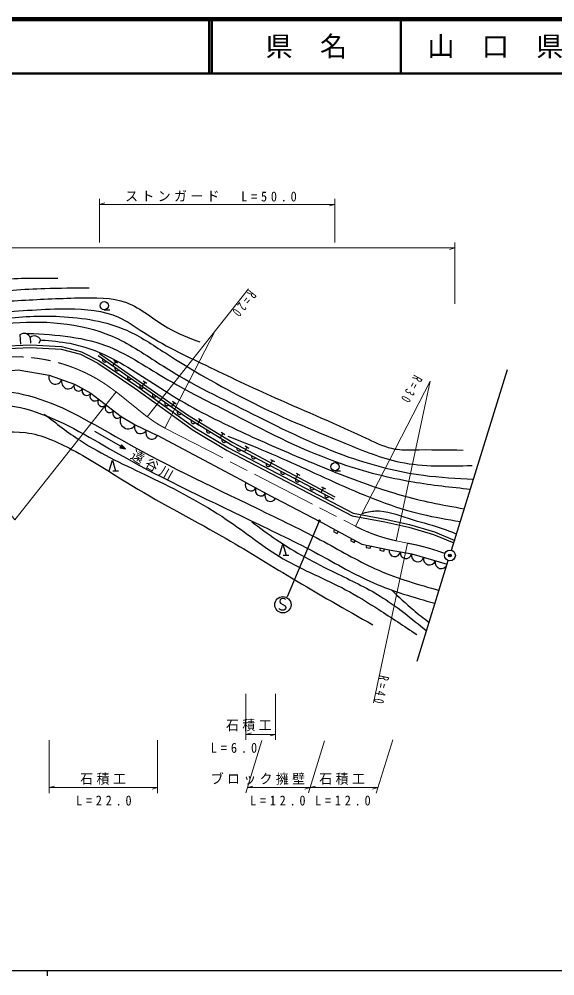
# Model space of a CAD drawing. Units: millimetres, scale not verified. Extents: x 40000 to 680000, y 20000 to 380000.
# Drawn here: x 262830 to 361314, y 204000 to 380000 of the extents above; entities that cross this region are included whole.
import ezdxf
from ezdxf.enums import TextEntityAlignment as Align

# ---------------------------------------------------------------- set-up
doc = ezdxf.new("R2010")
doc.units = ezdxf.units.MM
doc.header["$LTSCALE"] = 1000
doc.header["$PDMODE"] = 32
doc.header["$PDSIZE"] = 500
doc.linetypes.add('CHAIN', pattern=[18.5, 12, -1.5, 3.5, -1.5])
for name, color, linetype, lineweight in [('M-BGD', 7, 'Continuous', 25), ('M-BMK', 2, 'CHAIN', 13), ('M-BMK-SRVR', 3, 'Continuous', 25), ('M-STR-HTXT', 7, 'Continuous', 13), ('M-STR-STRC', 7, 'Continuous', 25), ('M-TTL', 2, 'Continuous', 140), ('M-TTL-BAND', 7, 'Continuous', 25), ('M-TTL-LINE', 7, 'Continuous', 50), ('M-TTL-TXT', 7, 'Continuous', 13)]:
    doc.layers.add(name, color=color, linetype=linetype, lineweight=lineweight)
doc.layers.add('M-BMK-HTXT', color=7, linetype='Continuous')
doc.layers.add('M-OTRS', color=6, linetype='Continuous')
doc.styles.add('ＭＳ ゴシック', font='')
doc.styles.get('ＭＳ ゴシック').set_extended_font_data('MS Gothic')

msp = doc.modelspace()

# ---------------------------------------------------------------- linework, layer by layer
at = {"layer": 'M-BGD'}
for p, q in [((278478, 326540), (279478, 326540)), ((262976, 321908), (263070, 320226)), ((264868, 321441), (264938, 320366)), ((266760, 320974), (266480, 320320)), ((280592, 317021), (280019, 316202)), ((280265, 317250), (280920, 316791)), ((280346, 315972), (279691, 316431)), ((268342, 314532), (273003, 312837)), ((285651, 313478), (286306, 313019)), ((273003, 312837), (276029, 311203)), ((285733, 312200), (285077, 312659)), ((285979, 313248), (285405, 312429)), ((276029, 311203), (281597, 306906)), ((291119, 308427), (290464, 308886)), ((291365, 309476), (290792, 308657)), ((291038, 309705), (291693, 309246)), ((281597, 306906), (284138, 305393)), ((296120, 306336), (295600, 305482)), ((295778, 306544), (296461, 306128)), ((284138, 305393), (288254, 303396)), ((295941, 305274), (295258, 305690)), ((276713, 304202), (282379, 300934)), ((304518, 294741), (288254, 303396)), ((300117, 302732), (299434, 303148)), ((300296, 303794), (299776, 302940)), ((299954, 304002), (300637, 303586)), ((304704, 301289), (304234, 300407)), ((304351, 301477), (305057, 301101)), ((304587, 300219), (303881, 300595)), ((309277, 297722), (308571, 298098)), ((309394, 298793), (308924, 297910)), ((309041, 298981), (309747, 298605)), ((280043, 296883), (281083, 296883)), ((314085, 296296), (313615, 295414)), ((313731, 296484), (314438, 296108)), ((320898, 296905), (321898, 296905)), ((304518, 294741), (309965, 291836)), ((313968, 295226), (313262, 295602)), ((318422, 293988), (319128, 293612)), ((318658, 292729), (317952, 293105)), ((318775, 293800), (318305, 292917)), ((319588, 286777), (309965, 291836)), ((330845, 282359), (335005, 281633)), ((335005, 281633), (341530, 279756)), ((311369, 281412), (312409, 281412))]:
    msp.add_line(p, q, dxfattribs=at)
for points in [[(259314, 319818), (264942, 320101), (270630, 319770), (274285, 318808), (277525, 317133), (284381, 312531), (295125, 304824), (301299, 301112), (324222, 289092), (330127, 288028), (334596, 287040), (339173, 285672), (342930, 284118)], [(259377, 319320), (264940, 319601), (270551, 319273), (274104, 318338), (277270, 316702), (284096, 312120), (294850, 304405), (301054, 300676), (324058, 288613), (330028, 287538), (334470, 286556), (339005, 285200), (342739, 283656)], [(320719, 291626), (301881, 301612), (293408, 306817), (277370, 318074)], [(277612, 318498), (293772, 307180), (302124, 302096), (320885, 292110)], [(278188, 317500), (278159, 317403), (278153, 317310), (278172, 317198), (278210, 317113), (278270, 317032), (278375, 316958), (278472, 316929), (278565, 316922), (278677, 316942), (278762, 316980), (278843, 317040)], [(165943, 298137), (170664, 298560), (184023, 298258), (190680, 297653), (198125, 296442), (209305, 294021), (216749, 292327), (219594, 292085), (222862, 292871), (226372, 295595), (232122, 299952), (243181, 308540), (246571, 310719), (251715, 313322), (257828, 315016), (262669, 315500), (268342, 314532)], [(280480, 315892), (280451, 315795), (280444, 315701), (280464, 315590), (280501, 315505), (280562, 315423), (280666, 315350), (280763, 315321), (280856, 315314), (280968, 315334), (281053, 315372), (281134, 315432)], [(282771, 314283), (282742, 314186), (282735, 314093), (282755, 313982), (282793, 313897), (282853, 313815), (282958, 313742), (283055, 313713), (283148, 313706), (283259, 313726), (283344, 313764), (283426, 313824)], [(285062, 312675), (285033, 312578), (285026, 312485), (285046, 312374), (285084, 312289), (285144, 312207), (285249, 312134), (285346, 312105), (285439, 312098), (285550, 312118), (285635, 312155), (285717, 312216)], [(287353, 311067), (287324, 310970), (287318, 310877), (287337, 310766), (287375, 310680), (287435, 310599), (287540, 310525), (287637, 310497), (287730, 310490), (287841, 310509), (287927, 310547), (288008, 310607)], [(289644, 309459), (289615, 309362), (289609, 309269), (289628, 309157), (289666, 309072), (289726, 308991), (289831, 308917), (289928, 308888), (290021, 308882), (290133, 308901), (290218, 308939), (290299, 308999)], [(291935, 307851), (291907, 307754), (291900, 307661), (291919, 307549), (291957, 307464), (292017, 307383), (292122, 307309), (292219, 307280), (292312, 307274), (292424, 307293), (292509, 307331), (292590, 307391)], [(294480, 306159), (294457, 306060), (294456, 305967), (294482, 305857), (294525, 305774), (294590, 305697), (294699, 305630), (294798, 305607), (294891, 305606), (295001, 305632), (295084, 305675), (295161, 305740)], [(297304, 304424), (297281, 304325), (297280, 304232), (297306, 304122), (297350, 304039), (297415, 303962), (297524, 303895), (297622, 303872), (297715, 303871), (297826, 303897), (297908, 303940), (297986, 304005)], [(300128, 302689), (300106, 302590), (300105, 302497), (300131, 302387), (300174, 302304), (300239, 302227), (300348, 302160), (300447, 302137), (300540, 302136), (300650, 302162), (300733, 302205), (300810, 302270)], [(302874, 301086), (302857, 300986), (302862, 300893), (302895, 300785), (302943, 300705), (303013, 300632), (303126, 300572), (303226, 300555), (303319, 300560), (303427, 300593), (303507, 300642), (303580, 300711)], [(305565, 299660), (305548, 299560), (305553, 299467), (305586, 299358), (305634, 299279), (305704, 299205), (305817, 299145), (305917, 299129), (306010, 299134), (306118, 299167), (306198, 299215), (306272, 299285)], [(279363, 296883), (279963, 298883), (280563, 296883)], [(308256, 298233), (308239, 298133), (308244, 298040), (308277, 297932), (308326, 297852), (308395, 297779), (308509, 297719), (308608, 297702), (308701, 297707), (308810, 297740), (308890, 297788), (308963, 297858)], [(310947, 296806), (310930, 296707), (310935, 296613), (310969, 296505), (311017, 296425), (311087, 296352), (311200, 296292), (311299, 296276), (311393, 296280), (311501, 296314), (311581, 296362), (311654, 296432)], [(313638, 295380), (313621, 295280), (313626, 295187), (313660, 295079), (313708, 294999), (313778, 294926), (313891, 294866), (313991, 294849), (314084, 294854), (314192, 294887), (314272, 294935), (314345, 295005)], [(316329, 293953), (316313, 293853), (316318, 293760), (316351, 293652), (316399, 293572), (316469, 293499), (316582, 293439), (316682, 293422), (316775, 293427), (316883, 293461), (316963, 293509), (317036, 293579)], [(319020, 292527), (319004, 292427), (319009, 292334), (319042, 292226), (319090, 292146), (319160, 292072), (319273, 292012), (319373, 291996), (319466, 292001), (319574, 292034), (319654, 292082), (319727, 292152)], [(319588, 286777), (325822, 283388), (330845, 282359)], [(320795, 286121), (320604, 285769), (321307, 285387), (321498, 285739)], [(310689, 281412), (311289, 283412), (311889, 281412)], [(323912, 284426), (323721, 284075), (324424, 283693), (324615, 284044)], [(326686, 283211), (326606, 282819), (327389, 282658), (327470, 283050)], [(329198, 282696), (329117, 282304), (329901, 282144), (329981, 282536)]]:
    msp.add_lwpolyline(points, dxfattribs=at)
for points in [[(282379, 300934), (281673, 301711), (281353, 301156)], [(282275, 300994), (281677, 301639), (281418, 301188)], [(282171, 301054), (281682, 301567), (281482, 301220)], [(282067, 301114), (281687, 301495), (281547, 301252)], [(281963, 301174), (281691, 301423), (281611, 301284)], [(281825, 301254), (281696, 301351), (281676, 301316)]]:
    msp.add_lwpolyline(points, close=True, dxfattribs=at)
for centre in [(278478, 327300), (320898, 297665)]:
    msp.add_circle(centre, 760, dxfattribs=at)
for centre, radius, start, end in [((263747, 320965), 1218, 23.00021, 129.26041), ((265639, 320498), 1218, 23.00021, 129.26041), ((269517, 314105), 1250, 160.01689, 340.01689), ((271867, 313250), 1250, 160.01689, 340.01689), ((273750, 312434), 850, 151.63095, 331.63095), ((275246, 311626), 850, 151.63095, 331.63095), ((276741, 310653), 900, 142.34123, 322.34123), ((278127, 309584), 850, 142.34123, 322.34123), ((279512, 308515), 900, 142.34123, 322.34123), ((280897, 307446), 850, 142.34123, 322.34123), ((282886, 306139), 1500, 149.23728, 329.23728), ((285173, 304891), 1150, 154.11297, 334.11297), ((287242, 303887), 1150, 154.11297, 334.11297), ((305445, 294247), 1050, 151.92751, 331.92751), ((307254, 293283), 1000, 151.92751, 331.92751), ((309062, 292318), 1050, 151.92751, 331.92751), ((331880, 282178), 1050, 170.09722, 350.09722), ((333948, 281817), 1050, 170.09722, 350.09722), ((336111, 281315), 1150, 163.95232, 343.95232), ((338273, 280693), 1100, 163.95232, 343.95232), ((340435, 280071), 1150, 163.95232, 343.95232)]:
    msp.add_arc(centre, radius, start, end, dxfattribs=at)
for points, knots in [([(95337, 306017), (97174, 304580), (99010, 303143), (101036, 302061), (104764, 300071), (109135, 299286), (113439, 299044), (116742, 298859), (120006, 298993), (123227, 299447), (128344, 300193), (133317, 301539), (138181, 303268), (144061, 305406), (149768, 307988), (155813, 309302), (158537, 309902), (161333, 310217), (164127, 310509), (170533, 311237), (176934, 311908), (183372, 311849), (188801, 311808), (194226, 311341), (199663, 311581), (205389, 311802), (211142, 312784), (216494, 314732), (223135, 317065), (229193, 320826), (235467, 324185), (239690, 326434), (244011, 328432), (248545, 329860), (252028, 330957), (255638, 331718), (259271, 332072), (262809, 332418), (266370, 332379), (269931, 332341)], [0, 0, 0, 0, 1, 1, 1, 2, 2, 2, 3, 3, 3, 4, 4, 4, 5, 5, 5, 6, 6, 6, 7, 7, 7, 8, 8, 8, 9, 9, 9, 10, 10, 10, 11, 11, 11, 12, 12, 12, 13, 13, 13, 13]), ([(90315, 303268), (91594, 302009), (92873, 300751), (94404, 299983), (95905, 299231), (97648, 298949), (99366, 298642), (103475, 297906), (107436, 297021), (111500, 296631), (116994, 296205), (122584, 296469), (127925, 297703), (131414, 298501), (134797, 299677), (138187, 300854), (144530, 303097), (150884, 305268), (157428, 306553), (162990, 307686), (168701, 308107), (174394, 308497), (180735, 309021), (187023, 309638), (193434, 309704), (199770, 309755), (206194, 309355), (212276, 310777), (215995, 311617), (219598, 313114), (223003, 314933), (227581, 317332), (231805, 320268), (236349, 322710), (242429, 326033), (249103, 328340), (255925, 329458), (259760, 330086), (263642, 330339), (267523, 330463), (270251, 330551), (272979, 330574), (275706, 330598)], [0, 0, 0, 0, 1, 1, 1, 2, 2, 2, 3, 3, 3, 4, 4, 4, 5, 5, 5, 6, 6, 6, 7, 7, 7, 8, 8, 8, 9, 9, 9, 10, 10, 10, 11, 11, 11, 12, 12, 12, 13, 13, 13, 14, 14, 14, 14]), ([(138679, 298642), (141265, 299840), (143851, 301038), (146523, 301994), (151532, 303787), (156841, 304732), (162147, 305413), (167645, 306119), (173138, 306543), (178640, 307022), (184139, 307501), (189620, 308163), (195132, 308162), (198984, 308194), (202827, 307977), (206734, 308028), (211356, 308081), (216073, 308494), (220277, 310173), (223640, 311484), (226690, 313588), (229730, 315671), (233970, 318546), (238200, 321270), (242740, 323558), (245542, 325002), (248479, 326230), (251523, 326977), (255114, 327848), (258860, 328003), (262585, 328251), (266299, 328436), (269947, 328637), (273718, 328720), (276746, 328794), (279859, 328869), (282567, 327849), (285270, 326830), (287570, 324719), (290143, 323223), (292013, 322135), (294028, 321372), (296043, 320608)], [0, 0, 0, 0, 1, 1, 1, 2, 2, 2, 3, 3, 3, 4, 4, 4, 5, 5, 5, 6, 6, 6, 7, 7, 7, 8, 8, 8, 9, 9, 9, 10, 10, 10, 11, 11, 11, 12, 12, 12, 13, 13, 13, 14, 14, 14, 14]), ([(143594, 298307), (144345, 298792), (145097, 299278), (145873, 299715), (149628, 301827), (153964, 302794), (158276, 303469), (163612, 304304), (168910, 304691), (174232, 305078), (178828, 305359), (183397, 305730), (187980, 305883), (192009, 306059), (196019, 306205), (200114, 305950), (206201, 305587), (212418, 304410), (218216, 305816), (221329, 306537), (224341, 307970), (226998, 309838), (230819, 312453), (233925, 315897), (237595, 318755), (241171, 321586), (245295, 323775), (249662, 324856), (252548, 325573), (255568, 325731), (258579, 325995), (263022, 326316), (267362, 326751), (271857, 326709), (275040, 326663), (278292, 326437), (281109, 325167), (282708, 324445), (284168, 323390), (285668, 322418), (289331, 320037), (293226, 318174), (297132, 316318), (301346, 314258), (305619, 312328), (309874, 310351), (315581, 307828), (321289, 305439), (327037, 302732), (328635, 301978), (330235, 301198), (331935, 300922), (333005, 300747), (334115, 300773), (335220, 300787), (338330, 300827), (341401, 300774), (344472, 300720)], [0, 0, 0, 0, 1, 1, 1, 2, 2, 2, 3, 3, 3, 4, 4, 4, 5, 5, 5, 6, 6, 6, 7, 7, 7, 8, 8, 8, 9, 9, 9, 10, 10, 10, 11, 11, 11, 12, 12, 12, 13, 13, 13, 14, 14, 14, 15, 15, 15, 16, 16, 16, 17, 17, 17, 18, 18, 18, 19, 19, 19, 19]), ([(205163, 303804), (206370, 303807), (207576, 303810), (208784, 303737), (211718, 303560), (214658, 302934), (217566, 303201), (220525, 303472), (223451, 304667), (225946, 306352), (228792, 308218), (231105, 310709), (233589, 313056), (236578, 315915), (239824, 318437), (243444, 320297), (245910, 321586), (248581, 322504), (251288, 323247), (253938, 323958), (256617, 324477), (259333, 324855), (262978, 325311), (266636, 325484), (270332, 325301), (274549, 325078), (278809, 324442), (282601, 322754), (285096, 321638), (287390, 320091), (289707, 318597), (294636, 315399), (299680, 312529), (304863, 309882), (310628, 306918), (316638, 304484), (322696, 301994), (326043, 300618), (329405, 299225), (332891, 298508), (337168, 297628), (341633, 297766), (346098, 297905)], [0, 0, 0, 0, 1, 1, 1, 2, 2, 2, 3, 3, 3, 4, 4, 4, 5, 5, 5, 6, 6, 6, 7, 7, 7, 8, 8, 8, 9, 9, 9, 10, 10, 10, 11, 11, 11, 12, 12, 12, 13, 13, 13, 14, 14, 14, 14]), ([(231768, 309213), (233714, 310933), (235660, 312653), (237717, 314263), (241823, 317479), (246368, 320256), (251259, 321973), (254610, 323149), (258124, 323827), (261718, 324118), (268323, 324641), (275178, 323952), (281026, 321168), (283945, 319767), (286603, 317881), (289343, 316140), (294617, 312777), (300198, 310127), (305768, 307358), (311544, 304441), (317360, 301588), (323467, 299447), (327904, 297891), (332495, 296711), (337148, 296094), (340204, 295690), (343287, 295528), (346370, 295366)], [0, 0, 0, 0, 1, 1, 1, 2, 2, 2, 3, 3, 3, 4, 4, 4, 5, 5, 5, 6, 6, 6, 7, 7, 7, 8, 8, 8, 9, 9, 9, 9]), ([(263505, 322241), (268749, 321987), (273992, 321734), (278724, 319961), (282460, 318562), (285877, 316216), (289383, 314129), (293677, 311573), (298104, 309407), (302528, 307156), (308878, 303845), (315281, 300576), (322037, 298240), (326330, 296755), (330766, 295647), (335248, 294888), (338747, 294295), (342274, 293914), (345801, 293534)], [0, 0, 0, 0, 1, 1, 1, 2, 2, 2, 3, 3, 3, 4, 4, 4, 5, 5, 5, 6, 6, 6, 6]), ([(266936, 320967), (268690, 320831), (270444, 320696), (272165, 320364), (274647, 319885), (277060, 318999), (279338, 317883), (283160, 316012), (286601, 313494), (290203, 311246), (294263, 308670), (298544, 306522), (302874, 304475), (306688, 302643), (310576, 300975), (314472, 299312), (318813, 297483), (323163, 295679), (327617, 294150), (331219, 292914), (334889, 291858), (338612, 291066), (340626, 290638), (342656, 290286), (344686, 289935)], [0, 0, 0, 0, 1, 1, 1, 2, 2, 2, 3, 3, 3, 4, 4, 4, 5, 5, 5, 6, 6, 6, 7, 7, 7, 8, 8, 8, 8]), ([(119438, 279542), (130205, 283020), (140972, 286498), (152038, 289140), (161185, 291324), (170537, 292937), (179859, 293020), (186960, 293083), (194044, 292258), (201141, 290803), (205993, 289835), (210820, 288630), (215693, 288808), (219517, 288920), (223376, 289895), (226888, 291468), (232655, 293865), (237595, 297484), (242517, 301887), (247101, 306026), (251634, 310674), (257259, 311420), (259581, 311747), (262104, 311382), (264496, 310754), (270329, 309252), (275396, 306120), (280568, 303217), (289097, 298266), (297802, 294253), (306505, 290027), (310664, 287982), (314861, 286020), (318951, 283820), (322260, 282039), (325499, 280103), (328927, 278610), (332491, 277058), (336260, 275985), (340029, 274912)], [0, 0, 0, 0, 1, 1, 1, 2, 2, 2, 3, 3, 3, 4, 4, 4, 5, 5, 5, 6, 6, 6, 7, 7, 7, 8, 8, 8, 9, 9, 9, 10, 10, 10, 11, 11, 11, 12, 12, 12, 13, 13, 13, 13]), ([(120773, 275839), (131229, 279864), (141684, 283888), (152565, 286696), (161505, 289004), (170732, 290490), (179903, 290520), (186898, 290543), (193860, 289719), (200842, 288321), (205834, 287344), (210800, 286142), (215814, 286311), (219939, 286420), (224103, 287470), (227886, 289176), (233783, 291617), (238877, 295205), (243889, 299797), (248238, 303819), (252497, 308448), (257856, 308992), (259781, 309201), (261858, 308864), (263841, 308342), (269523, 306872), (274443, 303808), (279470, 300971), (287977, 296007), (296685, 292014), (305381, 287794), (309535, 285751), (313727, 283788), (317815, 281593), (321177, 279787), (324468, 277825), (327950, 276309), (331575, 274730), (335407, 273635), (339239, 272541)], [0, 0, 0, 0, 1, 1, 1, 2, 2, 2, 3, 3, 3, 4, 4, 4, 5, 5, 5, 6, 6, 6, 7, 7, 7, 8, 8, 8, 9, 9, 9, 10, 10, 10, 11, 11, 11, 12, 12, 12, 13, 13, 13, 13]), ([(267460, 307358), (269629, 305657), (271799, 303957), (274097, 302463), (278083, 299873), (282457, 297905), (286768, 295826), (291642, 293476), (296434, 290983), (300914, 287982), (304438, 285621), (307728, 282877), (311376, 280742), (315047, 278593), (319076, 277054), (322840, 275043), (324933, 273926), (326944, 272662), (328941, 271380), (331279, 269878), (333596, 268349), (335914, 266821)], [0, 0, 0, 0, 1, 1, 1, 2, 2, 2, 3, 3, 3, 4, 4, 4, 5, 5, 5, 6, 6, 6, 7, 7, 7, 7]), ([(231845, 290731), (232984, 290850), (234123, 290970), (235197, 291267), (238034, 292054), (240412, 294089), (242840, 295960), (246675, 298917), (250633, 301468), (255176, 302933), (258006, 303897), (261092, 304338), (264025, 303938), (267035, 303536), (269891, 302242), (272607, 300787), (276032, 298926), (279206, 296855), (282466, 294888), (288206, 291287), (294241, 288255), (300098, 284898), (304415, 282424), (308636, 279774), (312907, 277212), (317845, 274250), (322851, 271407), (327857, 268564)], [0, 0, 0, 0, 1, 1, 1, 2, 2, 2, 3, 3, 3, 4, 4, 4, 5, 5, 5, 6, 6, 6, 7, 7, 7, 8, 8, 8, 9, 9, 9, 9]), ([(301202, 303268), (303288, 302456), (305373, 301645), (307437, 300787), (312247, 298790), (316941, 296545), (321717, 294418), (326640, 292226), (331650, 290159), (336869, 288921), (339204, 288367), (341582, 287978), (343959, 287590)], [0, 0, 0, 0, 1, 1, 1, 2, 2, 2, 3, 3, 3, 4, 4, 4, 4]), ([(325807, 289055), (326657, 289267), (327507, 289478), (328354, 289524), (330355, 289633), (332344, 288817), (334321, 288184), (336310, 287546), (338287, 287094), (340221, 286440), (341238, 286097), (342243, 285697), (343248, 285297)], [0, 0, 0, 0, 1, 1, 1, 2, 2, 2, 3, 3, 3, 4, 4, 4, 4]), ([(305611, 287537), (307091, 286415), (308571, 285294), (310102, 284252), (313531, 281918), (317219, 279980), (320963, 278151), (323757, 276786), (326582, 275481), (329209, 273860), (332219, 272003), (334968, 269729), (337717, 267456)], [0, 0, 0, 0, 1, 1, 1, 2, 2, 2, 3, 3, 3, 4, 4, 4, 4]), ([(331288, 275000), (332603, 273740), (333917, 272480), (335310, 271312), (336251, 270523), (337228, 269776), (338205, 269029)], [0, 0, 0, 0, 1, 1, 1, 2, 2, 2, 2])]:
    msp.add_open_spline(points, degree=3, knots=knots, dxfattribs=at)
at = {"layer": 'M-BMK'}
for p, q in [((280651, 311411), (286393, 306868)), ((289633, 304778), (324638, 286720)), ((332149, 284038), (334219, 283598))]:
    msp.add_line(p, q, dxfattribs=at)
for centre, radius, start, end in [((262037, 287884), 30000, 51.64865, 110.21698), ((298803, 322552), 20000, 231.64865, 242.71208), ((338392, 313381), 30000, 242.71208, 257.98853), ((327053, 244245), 40000, 69.45745, 79.67989)]:
    msp.add_arc(centre, radius, start, end, dxfattribs=at)
at = {"layer": 'M-BMK-SRVR'}
for p, q in [((342317, 282294), (352621, 315533)), ((335995, 261900), (341725, 280383))]:
    msp.add_line(p, q, dxfattribs=at)
msp.add_circle((342021, 281339), 1000, dxfattribs=at)
at = {"layer": 'M-OTRS'}
msp.add_point((342021, 281339), dxfattribs=at)
at = {"layer": 'M-STR-HTXT'}
for p, q in [((277612, 338929), (277612, 346929)), ((320885, 346929), (320885, 338929)), ((277612, 345929), (278612, 346209)), ((277612, 345929), (320885, 345929)), ((320885, 345929), (319885, 345649)), ((94535, 337929), (342930, 337929)), ((342930, 337929), (341930, 337649)), ((342930, 338929), (342930, 327617)), ((286393, 306868), (305008, 330394)), ((298803, 322552), (289633, 304778)), ((334219, 283598), (327976, 254254)), ((304518, 255884), (304518, 247431)), ((309965, 247431), (309965, 255884)), ((304518, 248431), (305518, 248711)), ((304518, 248431), (309965, 248431)), ((309965, 248431), (308965, 248151)), ((268342, 247377), (268342, 237635)), ((288254, 237635), (288254, 247377)), ((307471, 247275), (304515, 237679)), ((316041, 237679), (318990, 247254)), ((331512, 247439), (328458, 237588)), ((268342, 238635), (269342, 238915)), ((268342, 238635), (288254, 238635)), ((288254, 238635), (287254, 238355)), ((304810, 238635), (305810, 238915)), ((304810, 238635), (316335, 238635)), ((316335, 238635), (315335, 238355)), ((316335, 238635), (317335, 238915)), ((316335, 238635), (328783, 238635)), ((328783, 238635), (327783, 238355))]:
    msp.add_line(p, q, dxfattribs=at)
for points in [[(324638, 286720), (338392, 313381), (332149, 284038)], [(243586, 311539), (262037, 287884), (280651, 311411)]]:
    msp.add_lwpolyline(points, dxfattribs=at)
at = {"layer": 'M-STR-STRC'}
msp.add_line((312176, 273763), (318031, 287715), dxfattribs=at)
msp.add_lwpolyline([(311795, 273228), (311675, 273348), (311435, 273408), (311195, 273408), (310835, 273228), (310775, 272868), (310895, 272568), (311735, 272088), (311855, 271788), (311795, 271428), (311495, 271248), (311075, 271248), (310715, 271428), (310595, 271608)], dxfattribs=at)
for centre, radius in [((318031, 287715), 150), ((318031, 287715), 90), ((318031, 287715), 30), ((311315, 272268), 1500)]:
    msp.add_circle(centre, radius, dxfattribs=at)
at = {"layer": 'M-TTL'}
msp.add_line((680000, 380000), (40000, 380000), dxfattribs=at)
at = {"layer": 'M-TTL-BAND'}
for p, q in [((40000, 205000), (579000, 205000)), ((268000, 205000), (268000, 204000))]:
    msp.add_line(p, q, dxfattribs=at)
at = {"layer": 'M-TTL-LINE'}
for p, q in [((297750, 380000), (297750, 370000)), ((298250, 380000), (298250, 370000)), ((333000, 380000), (333000, 370000)), ((40000, 370000), (680000, 370000))]:
    msp.add_line(p, q, dxfattribs=at)

# ---------------------------------------------------------------- texts
at = {"layer": 'M-BMK-HTXT', "insert": (283033, 299082), "char_height": 1833, "attachment_point": 7, "rotation": 330.3, "style": 'ＭＳ ゴシック'}
msp.add_mtext('\\T1.27;\\W0.95;遠谷川', dxfattribs=at)
at = {"layer": 'M-STR-HTXT', "char_height": 1833, "attachment_point": 7, "style": 'ＭＳ ゴシック'}
for s, insert in [('\\T1.26;\\W0.95;ストンガード', (282320, 346429)), ('\\T1.62;\\W0.9;L=50.0', (303649, 346429)), ('\\T1.27;\\W0.95;石積工', (300858, 248999)), ('\\T1.65;\\W0.9;L=6.0', (298054, 245011)), ('\\T1.27;\\W0.95;石積工', (274048, 239135)), ('\\T1.26;\\W0.95;ブロック擁壁', (298055, 239135)), ('\\T1.27;\\W0.95;石積工', (318000, 239135)), ('\\T1.62;\\W0.9;L=22.0', (273288, 235315)), ('\\T1.62;\\W0.9;L=12.0', (305268, 235315)), ('\\T1.62;\\W0.9;L=12.0', (317239, 235315))]:
    msp.add_mtext(s, dxfattribs=dict(at, insert=insert))
for s, insert, rotation in [('\\T1.65;\\W0.7;R=20', (305124, 330310), 231.6), ('\\T1.65;\\W0.7;R=30', (335418, 314708), 241.5), ('\\T1.65;\\W0.7;R=40', (329065, 259404), 258.1)]:
    msp.add_mtext(s, dxfattribs=dict(at, insert=insert, rotation=rotation))
at = {"layer": 'M-TTL-TXT', "style": 'ＭＳ ゴシック'}
for s, p in [('県\u3000名', (315625, 375000)), ('山\u3000口\u3000県', (350375, 375000))]:
    msp.add_text(s, height=3666, dxfattribs=at).set_placement(p, align=Align.MIDDLE_CENTER)

doc.saveas('drawing.dxf')
